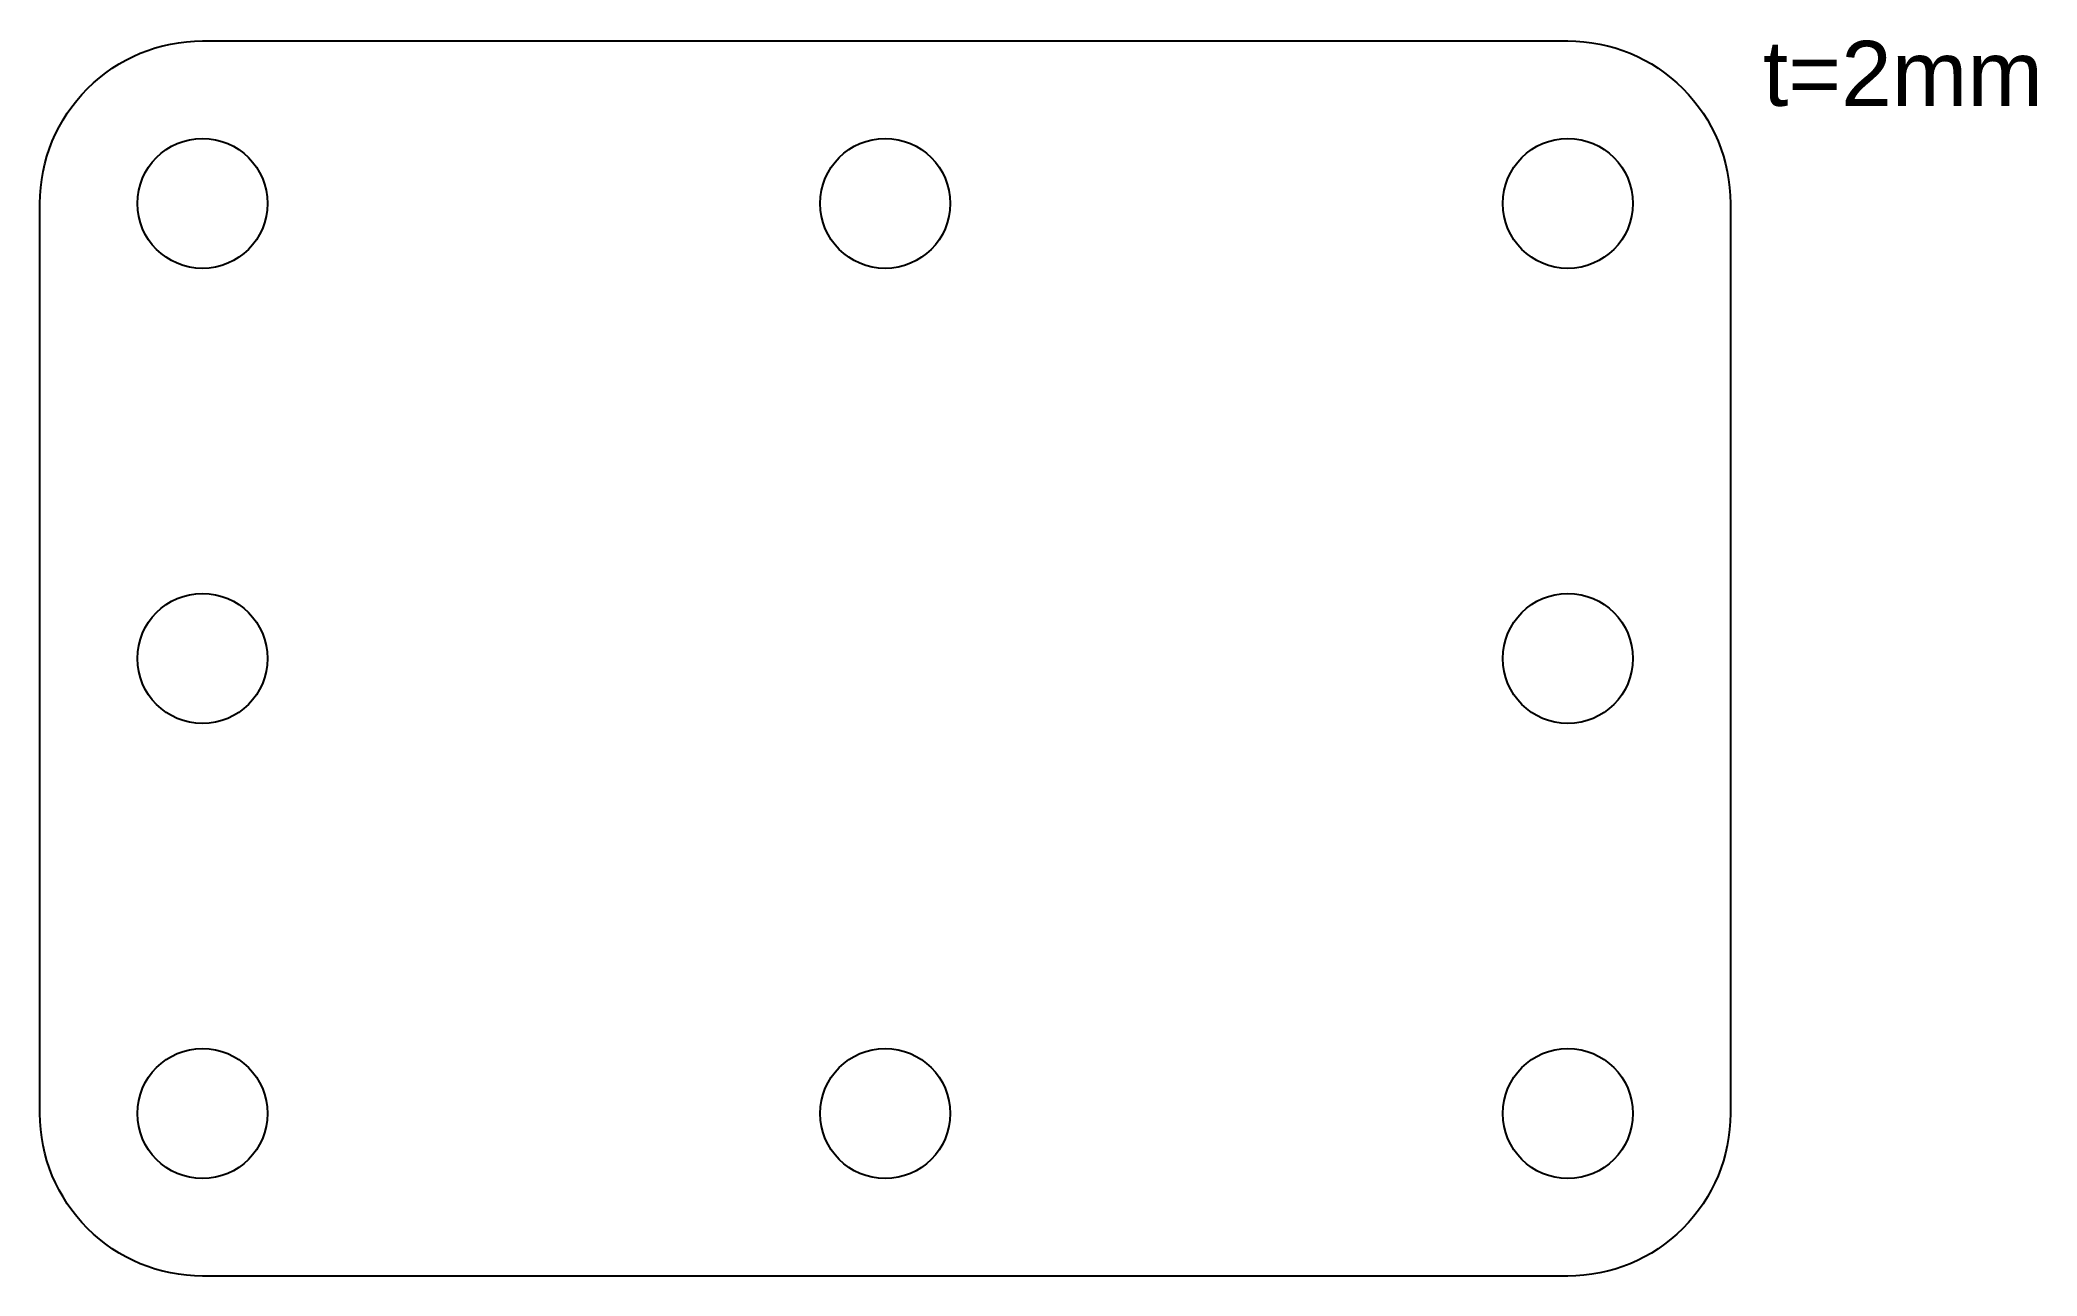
# Model space of a CAD drawing. Header units: millimetres. Extents: x -2.5 to 28.2, y 0 to 19.
import ezdxf

# ---------------------------------------------------------------- set-up
doc = ezdxf.new("R2010")
doc.units = ezdxf.units.MM
doc.header["$MEASUREMENT"] = 0
doc.layers.get('0').update_dxf_attribs({"true_color": 0xffffff})
doc.layers.add('AUSSENPROFILE', color=7, linetype='Continuous', true_color=0xffffff)
doc.layers.add('INNENPROFILE', color=7, linetype='Continuous', true_color=0xffffff)
doc.styles.add('textstyle15', font='')
doc.styles.get('textstyle15').set_extended_font_data('Arial')

msp = doc.modelspace()

# ---------------------------------------------------------------- linework, layer by layer
at = {"layer": 'AUSSENPROFILE'}
msp.add_lwpolyline([(0, 0, -0.414214), (-2.5, 2.5), (-2.5, 16.5, -0.414214), (0, 19), (21, 19, -0.414214), (23.5, 16.5), (23.5, 2.5, -0.414214), (21, 0)], format="xyb", close=True, dxfattribs=at)
at = {"layer": 'INNENPROFILE'}
for centre in [(0, 16.5), (10.5, 16.5), (21, 16.5), (0, 9.5), (21, 9.5), (0, 2.5), (10.5, 2.5), (21, 2.5)]:
    msp.add_circle(centre, 1, dxfattribs=at)

# ---------------------------------------------------------------- texts
at = {"insert": (24, 19), "char_height": 1, "attachment_point": 1, "style": 'textstyle15'}
msp.add_mtext('t=2mm', dxfattribs=at)

doc.saveas('drawing.dxf')
